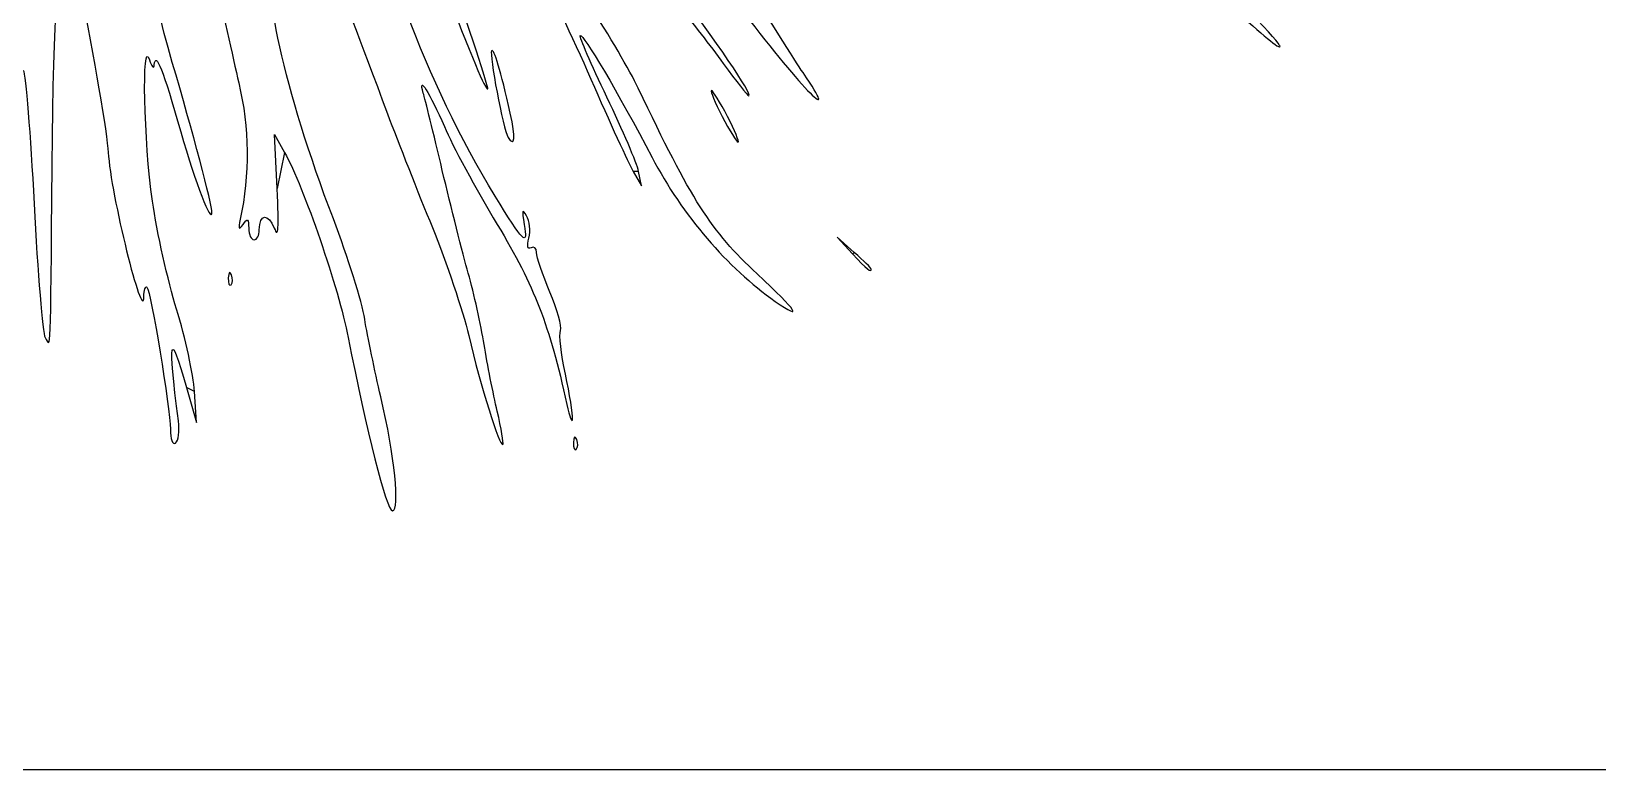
# Model space of a CAD drawing. Extents: x 759 to 1343, y 121 to 552.
# Drawn here: x 1064.9 to 1247.1, y 121.2 to 207.2 of the extents above; entities that cross this region are included whole.
import ezdxf

# ---------------------------------------------------------------- set-up
doc = ezdxf.new("R2010")
doc.units = 0
doc.layers.add('Ebene_1', color=7, linetype='CONTINUOUS')

msp = doc.modelspace()

# ---------------------------------------------------------------- linework, layer by layer
at = {"layer": 'Ebene_1', "color": 7}
for points in [[(759.149696, 336.765508), (759.149696, 552.287068), (1051.22584, 552.287068), (1343.30192, 552.287068), (1343.30192, 336.765508), (1343.30192, 121.243956), (1051.22584, 121.243956), (759.149696, 121.243956), (759.149696, 336.765508), (759.149696, 336.765508)], [(1120.58736, 197.644708), (1120.58736, 197.644708)], [(1145.84632, 197.27514), (1145.84632, 197.27514)], [(1093.45744, 188.893812), (1093.15392, 195.179852), (1094.324, 193.084508)], [(1134.88304, 190.875924), (1135.86616, 189.193124), (1135.50992, 190.874156)], [(1160.60224, 181.44802), (1158.62464, 183.206372), (1160.41184, 181.260692)], [(1088.15096, 178.828588), (1088.15104, 178.828588)], [(1162.57984, 179.50234), (1162.57984, 179.50234)], [(1082.91512, 165.740476), (1084.07192, 161.654244), (1083.8432, 165.253396)], [(1128.31144, 159.671116), (1128.31144, 159.671116)]]:
    msp.add_lwpolyline(points, close=True, dxfattribs=at)
for points in [[(1210.07872, 205.541084), (1209.01592, 207.55694), (1187.46344, 228.237596), (1181.61064, 232.85758)], [(1118.81416, 187.99578), (1110.69824, 201.372028), (1104.76056, 217.43866), (1103.21616, 230.202084)], [(1117.96056, 200.474596), (1118.20592, 200.715996), (1108.71768, 228.517268), (1107.76576, 230.34614)], [(1081.26, 203.56122), (1078.50112, 212.888228), (1077.99592, 219.456876), (1079.52936, 226.062532)], [(1097.28976, 219.601444), (1098.33128, 218.576668), (1099.64048, 215.378748), (1106.30712, 197.57454)], [(1100, 185.345668), (1094.2156, 200.549036), (1091.49744, 212.949108), (1093.06168, 216.997676)], [(1067.28832, 191.587796), (1067.44856, 210.304508), (1067.92264, 215.833972), (1069.36688, 215.833972)], [(1086.21976, 213.965812), (1087.0512, 209.889644), (1088.30328, 204.129988), (1089.00208, 201.166564)], [(1123.98928, 214.004044), (1125.10192, 212.174412), (1127.78704, 206.600724), (1129.95608, 201.618084)], [(1154.63752, 202.364748), (1153.7316, 203.682308), (1150.45088, 208.935644), (1147.34696, 214.038836)], [(1070.56296, 212.092276), (1072.11112, 204.423684), (1073.70472, 195.112972), (1073.81632, 193.084476)], [(1112.70232, 213.018164), (1116.10016, 204.137804), (1117.73056, 200.248364), (1117.96056, 200.474596)], [(1148.32488, 199.66986), (1148.88008, 199.66986), (1144.32432, 206.375956), (1139.61696, 212.487892)], [(1135.47112, 200.567868), (1134.53656, 202.543484), (1132.00216, 206.853852), (1129.83896, 210.14646)], [(1140.43152, 209.7709), (1141.6452, 208.341732), (1143.86248, 205.48434), (1145.35888, 203.42114)], [(1147.77568, 209.300476), (1154.50872, 200.450804), (1159.2452, 195.663284), (1154.63752, 202.364748)], [(1205.3864, 209.248596), (1208.36768, 206.449812), (1210.4792, 204.781428), (1210.07872, 205.541084)], [(1078.95552, 187.405812), (1077.96248, 194.232044), (1077.698, 206.646196), (1078.6048, 203.860556)], [(1131.82352, 199.50122), (1129.992, 203.321532), (1128.59552, 206.54766), (1128.72024, 206.670372)], [(1128.72024, 206.670372), (1129.03408, 206.979132), (1133.1432, 200.012588), (1137.07992, 192.497548)], [(1079.17112, 203.261884), (1079.31736, 204.92122), (1080.20016, 202.695524), (1082.258, 195.479156)], [(1118.41648, 204.911172), (1118.08888, 204.588868), (1119.76824, 195.710468), (1120.32424, 194.825428)], [(1120.58736, 197.644708), (1119.47488, 202.599268), (1118.70064, 205.190764), (1118.41648, 204.911172)], [(1063.93176, 202.663212), (1064.20792, 202.169308), (1064.77392, 195.16486), (1065.1896, 187.097764)], [(1078.6048, 203.860556), (1078.87272, 203.03738), (1079.1276, 202.76798), (1079.17112, 203.261884)], [(1085.88232, 186.100012), (1085.92072, 186.881724), (1083.59336, 195.672572), (1081.26, 203.56122)], [(1110.46552, 199.96922), (1109.76048, 202.340724), (1111.2652, 199.9525), (1112.91736, 196.07786)], [(1145.35888, 203.42114), (1146.85536, 201.35794), (1148.19, 199.66986), (1148.32488, 199.66986)], [(1089.00208, 201.166564), (1090.2284, 195.966204), (1090.28656, 190.51186), (1089.17112, 185.30178)], [(1129.95608, 201.618084), (1132.12512, 196.635436), (1134.34224, 191.801468), (1134.88304, 190.875924)], [(1149.29952, 178.943524), (1143.9208, 183.95974), (1141.63992, 187.52654), (1135.47112, 200.567868)], [(1112.67608, 190.989156), (1111.65608, 195.269652), (1110.66136, 199.310684), (1110.46552, 199.96922)], [(1135.50992, 190.874156), (1135.31392, 191.798724), (1133.65512, 195.6809), (1131.82352, 199.50122)], [(1144.00032, 200.268492), (1143.83304, 200.268492), (1144.38984, 198.921484), (1145.23784, 197.27514)], [(1145.84632, 197.27514), (1144.9984, 198.921484), (1144.16768, 200.268492), (1144.00032, 200.268492)], [(1106.30712, 197.57454), (1107.54008, 194.281852), (1109.88608, 188.321588), (1111.52048, 184.329516)], [(1120.32424, 194.825428), (1121.11296, 193.569788), (1121.22736, 194.794708), (1120.58736, 197.644708)], [(1145.23784, 197.27514), (1146.08576, 195.628796), (1146.91648, 194.281788), (1147.08384, 194.281788)], [(1147.08384, 194.281788), (1147.25112, 194.281788), (1146.69424, 195.628796), (1145.84632, 197.27514)], [(1082.258, 195.479156), (1083.9944, 189.389948), (1085.81312, 184.683412), (1085.88232, 186.100012)], [(1112.91736, 196.07786), (1113.83, 193.937612), (1116.59728, 188.818972), (1119.06688, 184.703116)], [(1066.47592, 171.532316), (1067.15752, 170.378756), (1067.09304, 168.785524), (1067.28832, 191.587796)], [(1073.81632, 193.084476), (1074.07936, 188.304852), (1077.862, 172.94106), (1077.95568, 176.271796)], [(1094.324, 193.084508), (1096.55736, 189.084932), (1100.6476, 177.189132), (1101.7344, 171.532348)], [(1137.07992, 192.497548), (1140.61048, 185.757916), (1145.84448, 179.637988), (1151.4068, 175.745804)], [(1115.70264, 179.01574), (1115.058, 181.32062), (1113.69608, 186.70866), (1112.67608, 190.989156)], [(1093.12856, 184.257836), (1093.6056, 183.013164), (1093.6864, 184.152164), (1093.45744, 188.893812)], [(1122.2028, 184.703092), (1122.68088, 182.0269), (1122.08376, 182.607124), (1118.81416, 187.99578)], [(1065.1896, 187.097764), (1065.60528, 179.030676), (1066.18408, 172.02622), (1066.47592, 171.532316)], [(1081.76456, 174.832132), (1080.74704, 178.1209), (1079.48296, 183.77906), (1078.95552, 187.405812)], [(1091.38312, 184.069108), (1091.38312, 185.936628), (1092.44128, 186.051044), (1093.12856, 184.257836)], [(1122.48152, 185.707396), (1121.96368, 186.572588), (1121.906, 186.364692), (1122.2028, 184.703092)], [(1089.17112, 185.30178), (1088.91928, 184.125604), (1088.98952, 183.997404), (1089.49912, 184.703116)], [(1089.49912, 184.703116), (1090.03664, 185.447612), (1090.14904, 185.370868), (1090.1568, 184.254108)], [(1090.1568, 184.254108), (1090.1648, 183.513252), (1090.43992, 182.9071), (1090.77464, 182.9071)], [(1090.77464, 182.9071), (1091.10928, 182.9071), (1091.38312, 183.430004), (1091.38312, 184.069108)], [(1103.65176, 173.67158), (1103.32536, 175.671332), (1101.68208, 180.924676), (1100, 185.345668)], [(1111.52048, 184.329516), (1113.15496, 180.337452), (1115.05672, 174.680004), (1115.74672, 171.757428)], [(1119.06688, 184.703116), (1123.42936, 177.43254), (1125.11624, 173.070124), (1127.16896, 163.749628)], [(1122.75096, 183.112884), (1122.96192, 183.939796), (1122.84064, 185.107324), (1122.48152, 185.707396)], [(1123.00032, 181.994244), (1122.592, 181.745996), (1122.50352, 182.143028), (1122.75096, 183.112884)], [(1123.6332, 181.427692), (1123.6332, 181.950948), (1123.3484, 182.205892), (1123.00032, 181.994244)], [(1125.19216, 176.83218), (1124.33472, 178.836444), (1123.6332, 180.904428), (1123.6332, 181.427692)], [(1160.41184, 181.260692), (1162.07776, 179.447044), (1162.57984, 179.039828), (1162.57984, 179.50234)], [(1162.57984, 179.50234), (1162.57984, 179.605372), (1161.68992, 180.480924), (1160.60224, 181.44802)], [(1088.15104, 178.828588), (1087.9568, 179.306164), (1087.81256, 179.164316), (1087.78336, 178.466892)], [(1088.10296, 177.681132), (1088.3052, 177.880068), (1088.3268, 178.396428), (1088.15096, 178.828588)], [(1117.53736, 170.722276), (1117.17288, 172.978796), (1116.3472, 176.710852), (1115.70264, 179.01574)], [(1151.4068, 175.745804), (1154.77584, 173.388348), (1154.00984, 174.550716), (1149.29952, 178.943524)], [(1077.95568, 176.271796), (1077.97808, 177.067532), (1078.13976, 177.577548), (1078.31496, 177.405172)], [(1078.31496, 177.405172), (1078.77424, 176.953316), (1081.03504, 163.220916), (1081.03712, 160.870572)], [(1087.78336, 178.466892), (1087.75696, 177.835796), (1087.9008, 177.482204), (1088.10296, 177.681132)], [(1126.42128, 172.342428), (1126.60272, 172.807508), (1126.0496, 174.8279), (1125.19216, 176.83218)], [(1083.8432, 165.253396), (1083.71744, 167.232924), (1082.782, 171.543356), (1081.76456, 174.832132)], [(1105.5208, 164.647636), (1104.8192, 167.61106), (1103.97816, 171.671836), (1103.65176, 173.67158)], [(1081.97576, 161.840052), (1080.72592, 171.605852), (1080.96896, 172.614996), (1082.91512, 165.740476)], [(1101.7344, 171.532348), (1103.79936, 160.78458), (1106.194, 151.377092), (1106.86488, 151.377092)], [(1115.74672, 171.757428), (1117.1192, 165.943684), (1119.37184, 158.758852), (1119.71592, 159.097396)], [(1126.99208, 167.284748), (1126.49672, 169.601388), (1126.23992, 171.877332), (1126.42128, 172.342428)], [(1119.06664, 162.965268), (1118.59008, 164.9751), (1117.90192, 168.465764), (1117.53736, 170.722276)], [(1127.82744, 162.06414), (1127.86344, 162.618844), (1127.48736, 164.968108), (1126.99208, 167.284748)], [(1106.86488, 151.377092), (1107.78936, 151.377092), (1107.1364, 157.823772), (1105.5208, 164.647636)], [(1119.71592, 159.097396), (1119.83536, 159.214884), (1119.5432, 160.955436), (1119.06664, 162.965268)], [(1127.16896, 163.749628), (1127.49528, 162.267916), (1127.7916, 161.509452), (1127.82744, 162.06414)], [(1081.03712, 160.870572), (1081.03712, 159.699852), (1081.28832, 159.041236), (1081.64872, 159.260364)], [(1081.64872, 159.260364), (1081.98408, 159.4643), (1082.13128, 160.625164), (1081.97576, 161.840052)], [(1127.94384, 159.30942), (1127.91744, 158.678324), (1128.06128, 158.324732), (1128.26344, 158.52366)], [(1128.31144, 159.671116), (1128.1172, 160.148692), (1127.97304, 160.006844), (1127.94384, 159.30942)], [(1128.26344, 158.52366), (1128.4656, 158.722596), (1128.48728, 159.238956), (1128.31144, 159.671116)]]:
    msp.add_open_spline(points, degree=3, dxfattribs=at)

doc.saveas('drawing.dxf')
